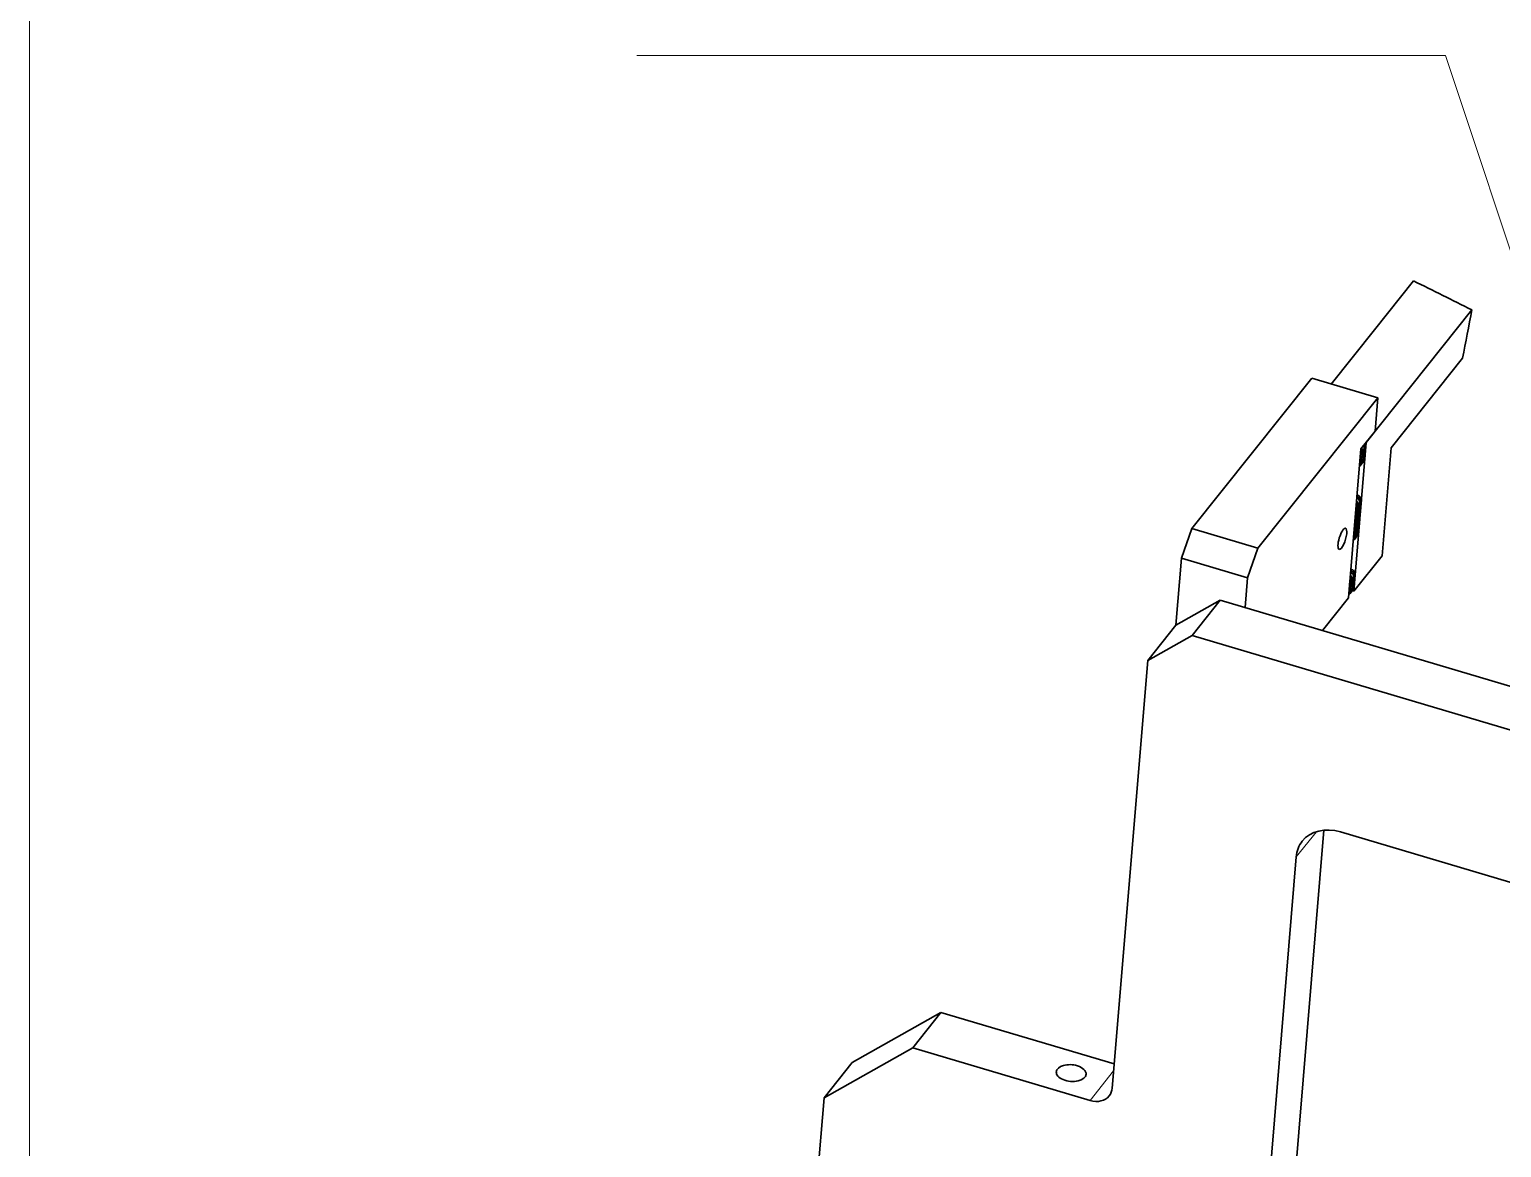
# Model space of a CAD drawing. Header units: millimetres. Extents: x -30157 to 38882, y -29543 to -7215.
# Drawn here: x -29857.1 to -29791.6, y -29374.7 to -29325 of the extents above; entities that cross this region are included whole.
import ezdxf

# ---------------------------------------------------------------- set-up
doc = ezdxf.new("R2010")
doc.units = ezdxf.units.MM
doc.header["$LTSCALE"] = 0.5
doc.layers.add('标注线', color=3, linetype='Continuous', lineweight=18)
doc.styles.add('DIM', font='romans.shx', dxfattribs={"width": 0.8, "bigfont": 'bigfont.shx'})
doc.dimstyles.new('DEH 1-1', dxfattribs={"dimtxt": 3.5, "dimasz": 2.5, "dimexe": 1, "dimexo": 0.625, "dimgap": 1.2, "dimtad": 1, "dimtoh": 1, "dimdsep": 46, "dimtxsty": 'DIM', "dimblk": 'OPEN', "dimcen": 0, "dimclrd": 8, "dimclre": 8, "dimclrt": 2, "dimazin": 2, "dimtfac": 0.5, "dimtmove": 0, "dimatfit": 3, "dimldrblk": 'OPEN', "dimfxl": 1, "dimtolj": 2, "dimlwd": 18, "dimlwe": 18, "dimarcsym": 0})

# ---------------------------------------------------------------- blocks, each defined once
blk = doc.blocks.new('_Open')
at = {"color": 0, "linetype": 'ByBlock', "lineweight": -2}
for p, q in [((-1, 0.167), (0, 0)), ((-1, -0.167), (0, 0)), ((0, 0), (-1, 0))]:
    blk.add_line(p, q, dxfattribs=at)

msp = doc.modelspace()

# ---------------------------------------------------------------- linework, layer by layer
at = {"color": 7, "lineweight": 35, "ltscale": 0.347305}
msp.add_line((-29795.534, -29336.143), (-29797.267, -29338.315), dxfattribs=at)
at = {"color": 7, "lineweight": 35}
for p, q in [((-29792.934, -29337.434), (-29797.636, -29343.328)), ((-29793.351, -29339.588), (-29796.531, -29343.574)), ((-29800.055, -29340.476), (-29805.391, -29347.165)), ((-29797.12, -29341.347), (-29802.456, -29348.036)), ((-29798.184, -29349.944), (-29797.636, -29343.328)), ((-29798.42, -29350.239), (-29797.871, -29343.623)), ((-29796.531, -29343.574), (-29796.929, -29348.371)), ((-29804.127, -29350.35), (-29759.378, -29363.63)), ((-29805.383, -29351.924), (-29760.634, -29365.203)), ((-29807.354, -29353.034), (-29808.932, -29372.057)), ((-29800.933, -29377.569), (-29799.525, -29360.584)), ((-29798.777, -29360.664), (-29775.42, -29367.595)), ((-29802.189, -29379.142), (-29800.748, -29361.774)), ((-29816.55, -29368.697), (-29820.494, -29370.917)), ((-29808.843, -29370.984), (-29816.55, -29368.697)), ((-29817.806, -29370.271), (-29821.749, -29372.49)), ((-29809.918, -29372.612), (-29817.806, -29370.271)), ((-29821.749, -29372.49), (-29822.092, -29376.626))]:
    msp.add_line(p, q, dxfattribs=at)
at = {"color": 7, "lineweight": 35, "ltscale": 0.386388}
msp.add_line((-29797.267, -29338.315), (-29799.195, -29340.732), dxfattribs=at)
at = {"color": 7, "lineweight": 35, "ltscale": 0.382715}
msp.add_line((-29797.12, -29341.347), (-29800.055, -29340.476), dxfattribs=at)
at = {"color": 7, "lineweight": 35, "ltscale": 0.186729}
for p, q in [((-29797.243, -29342.836), (-29797.12, -29341.347)), ((-29797.848, -29345.892), (-29797.972, -29347.38)), ((-29798.005, -29346.088), (-29798.129, -29347.577)), ((-29798.129, -29347.577), (-29798.005, -29346.088)), ((-29798.05, -29347.479), (-29797.927, -29345.99)), ((-29798.05, -29347.479), (-29797.927, -29345.99))]:
    msp.add_line(p, q, dxfattribs=at)
at = {"color": 7, "lineweight": 35, "ltscale": 0.125823}
msp.add_line((-29797.243, -29342.836), (-29797.871, -29343.623), dxfattribs=at)
at = {"color": 7, "lineweight": 35, "ltscale": 0.072618}
for p, q in [((-29797.885, -29343.788), (-29797.933, -29344.367)), ((-29797.806, -29343.69), (-29797.854, -29344.269)), ((-29797.854, -29344.269), (-29797.806, -29343.69)), ((-29797.776, -29344.17), (-29797.728, -29343.592)), ((-29797.776, -29344.17), (-29797.728, -29343.592)), ((-29797.737, -29344.121), (-29797.689, -29343.542)), ((-29797.737, -29344.121), (-29797.689, -29343.542)), ((-29797.65, -29343.493), (-29797.698, -29344.072)), ((-29798.21, -29349.828), (-29798.162, -29349.249)), ((-29798.21, -29349.828), (-29798.162, -29349.249)), ((-29798.123, -29349.2), (-29798.171, -29349.779)), ((-29798.358, -29349.495), (-29798.406, -29350.074)), ((-29798.28, -29349.397), (-29798.328, -29349.976)), ((-29798.328, -29349.976), (-29798.28, -29349.397)), ((-29798.249, -29349.877), (-29798.201, -29349.298)), ((-29798.249, -29349.877), (-29798.201, -29349.298))]:
    msp.add_line(p, q, dxfattribs=at)
at = {"color": 7, "lineweight": 13, "ltscale": 0.015731}
for p, q in [((-29797.885, -29343.788), (-29797.806, -29343.69)), ((-29797.933, -29344.367), (-29797.854, -29344.269)), ((-29798.207, -29347.676), (-29798.129, -29347.577))]:
    msp.add_line(p, q, dxfattribs=at)
at = {"color": 7, "lineweight": 13, "ltscale": 0.015726}
for p, q in [((-29797.806, -29343.69), (-29797.728, -29343.592)), ((-29797.854, -29344.269), (-29797.776, -29344.17)), ((-29798.084, -29346.187), (-29798.005, -29346.088)), ((-29798.005, -29346.088), (-29797.927, -29345.99)), ((-29798.129, -29347.577), (-29798.05, -29347.479)), ((-29798.358, -29349.495), (-29798.28, -29349.397)), ((-29798.328, -29349.976), (-29798.249, -29349.877)), ((-29798.28, -29349.397), (-29798.201, -29349.298)), ((-29798.406, -29350.074), (-29798.328, -29349.976))]:
    msp.add_line(p, q, dxfattribs=at)
at = {"color": 7, "lineweight": 13, "ltscale": 0.007865}
for p, q in [((-29797.728, -29343.592), (-29797.689, -29343.542)), ((-29797.888, -29345.941), (-29797.848, -29345.892)), ((-29798.162, -29349.249), (-29798.123, -29349.2)), ((-29798.21, -29349.828), (-29798.171, -29349.779))]:
    msp.add_line(p, q, dxfattribs=at)
at = {"color": 7, "lineweight": 13, "ltscale": 0.007866}
for p, q in [((-29797.689, -29343.542), (-29797.65, -29343.493)), ((-29797.927, -29345.99), (-29797.888, -29345.941)), ((-29798.201, -29349.298), (-29798.162, -29349.249)), ((-29798.249, -29349.877), (-29798.21, -29349.828))]:
    msp.add_line(p, q, dxfattribs=at)
at = {"color": 7, "lineweight": 35, "ltscale": 0.01097}
msp.add_line((-29797.936, -29344.408), (-29797.882, -29344.339), dxfattribs=at)
at = {"color": 7, "lineweight": 35, "ltscale": 0.015731}
for p, q in [((-29797.882, -29344.339), (-29797.803, -29344.241)), ((-29798.156, -29347.647), (-29798.077, -29347.549))]:
    msp.add_line(p, q, dxfattribs=at)
at = {"color": 7, "lineweight": 35, "ltscale": 0.007865}
for p, q in [((-29797.803, -29344.241), (-29797.764, -29344.192)), ((-29798.038, -29347.5), (-29797.999, -29347.451)), ((-29798.237, -29349.898), (-29798.198, -29349.849))]:
    msp.add_line(p, q, dxfattribs=at)
at = {"color": 7, "lineweight": 13, "ltscale": 0.007861}
for p, q in [((-29797.776, -29344.17), (-29797.737, -29344.121)), ((-29798.05, -29347.479), (-29798.011, -29347.43))]:
    msp.add_line(p, q, dxfattribs=at)
at = {"color": 7, "lineweight": 35, "ltscale": 0.007861}
for p, q in [((-29797.764, -29344.192), (-29797.725, -29344.142)), ((-29798.077, -29347.549), (-29798.038, -29347.5)), ((-29798.276, -29349.948), (-29798.237, -29349.898))]:
    msp.add_line(p, q, dxfattribs=at)
at = {"color": 7, "lineweight": 13, "ltscale": 0.00787}
for p, q in [((-29797.737, -29344.121), (-29797.698, -29344.072)), ((-29798.011, -29347.43), (-29797.972, -29347.38))]:
    msp.add_line(p, q, dxfattribs=at)
at = {"color": 7, "lineweight": 13, "ltscale": 0.005138}
for p, q in [((-29798.044, -29345.704), (-29798.018, -29345.672)), ((-29798.318, -29349.012), (-29798.292, -29348.98))]:
    msp.add_line(p, q, dxfattribs=at)
at = {"color": 7, "lineweight": 35, "ltscale": 0.002924}
msp.add_line((-29798.018, -29345.672), (-29798.041, -29345.665), dxfattribs=at)
at = {"color": 7, "lineweight": 35, "ltscale": 0.186735}
for p, q in [((-29798.011, -29347.43), (-29797.888, -29345.941)), ((-29798.011, -29347.43), (-29797.888, -29345.941)), ((-29798.084, -29346.187), (-29798.207, -29347.676))]:
    msp.add_line(p, q, dxfattribs=at)
at = {"color": 7, "lineweight": 35, "ltscale": 0.174633}
msp.add_line((-29805.852, -29348.483), (-29805.391, -29347.165), dxfattribs=at)
at = {"color": 7, "lineweight": 35, "ltscale": 0.382719}
msp.add_line((-29805.391, -29347.165), (-29802.456, -29348.036), dxfattribs=at)
at = {"color": 7, "lineweight": 35, "ltscale": 0.010967}
for p, q in [((-29798.211, -29347.716), (-29798.156, -29347.647)), ((-29798.409, -29350.115), (-29798.355, -29350.046))]:
    msp.add_line(p, q, dxfattribs=at)
at = {"color": 7, "lineweight": 35, "ltscale": 0.373378}
msp.add_line((-29806.099, -29351.46), (-29805.852, -29348.483), dxfattribs=at)
at = {"color": 7, "lineweight": 35, "ltscale": 0.382714}
msp.add_line((-29805.852, -29348.483), (-29802.917, -29349.354), dxfattribs=at)
at = {"color": 7, "lineweight": 35, "ltscale": 0.174635}
msp.add_line((-29802.917, -29349.354), (-29802.456, -29348.036), dxfattribs=at)
at = {"color": 7, "lineweight": 35, "ltscale": 0.251646}
msp.add_line((-29798.184, -29349.944), (-29796.929, -29348.371), dxfattribs=at)
at = {"color": 7, "lineweight": 35, "ltscale": 0.002929}
msp.add_line((-29798.315, -29348.973), (-29798.292, -29348.98), dxfattribs=at)
at = {"color": 7, "lineweight": 35, "ltscale": 0.165899}
msp.add_line((-29803.026, -29350.677), (-29802.917, -29349.354), dxfattribs=at)
at = {"color": 7, "lineweight": 35, "ltscale": 0.282818}
for p, q in [((-29804.127, -29350.35), (-29806.099, -29351.46)), ((-29805.383, -29351.924), (-29807.354, -29353.034))]:
    msp.add_line(p, q, dxfattribs=at)
at = {"color": 7, "lineweight": 35, "ltscale": 0.251649}
for p, q in [((-29804.127, -29350.35), (-29805.383, -29351.924)), ((-29806.099, -29351.46), (-29807.354, -29353.034)), ((-29816.55, -29368.697), (-29817.806, -29370.271)), ((-29820.494, -29370.917), (-29821.749, -29372.49))]:
    msp.add_line(p, q, dxfattribs=at)
at = {"color": 7, "lineweight": 35, "ltscale": 0.233331}
msp.add_line((-29799.584, -29351.699), (-29798.42, -29350.239), dxfattribs=at)
at = {"color": 7, "lineweight": 35, "ltscale": 0.015726}
msp.add_line((-29798.355, -29350.046), (-29798.276, -29349.948), dxfattribs=at)
at = {"color": 7, "lineweight": 35, "ltscale": 0.009422}
msp.add_line((-29798.184, -29349.944), (-29798.257, -29349.923), dxfattribs=at)
at = {"color": 7, "lineweight": 13, "ltscale": 0.179629}
msp.add_line((-29799.852, -29360.65), (-29800.748, -29361.774), dxfattribs=at)
at = {"color": 7, "lineweight": 13, "ltscale": 0.210226}
msp.add_line((-29808.869, -29371.297), (-29809.918, -29372.612), dxfattribs=at)
at = {"color": 7, "lineweight": 35}
for points in [[(-29797.806, -29343.69), (-29797.809, -29343.648), (-29797.836, -29343.578)], [(-29797.728, -29343.592), (-29797.73, -29343.55), (-29797.757, -29343.48)], [(-29797.728, -29343.592), (-29797.73, -29343.55), (-29797.757, -29343.48)], [(-29797.689, -29343.542), (-29797.691, -29343.501), (-29797.718, -29343.431)], [(-29797.689, -29343.542), (-29797.691, -29343.501), (-29797.718, -29343.431)], [(-29797.65, -29343.493), (-29797.652, -29343.448), (-29797.679, -29343.382)], [(-29798.005, -29346.088), (-29798.007, -29346.047), (-29798.02, -29346.004), (-29798.063, -29345.939)], [(-29797.927, -29345.99), (-29797.929, -29345.948), (-29797.942, -29345.906), (-29797.965, -29345.865), (-29797.996, -29345.829), (-29798.051, -29345.789)], [(-29797.927, -29345.99), (-29797.929, -29345.948), (-29797.942, -29345.906), (-29797.965, -29345.865), (-29797.996, -29345.829), (-29798.051, -29345.789)], [(-29797.888, -29345.941), (-29797.89, -29345.899), (-29797.903, -29345.857), (-29797.925, -29345.816), (-29797.957, -29345.78), (-29797.995, -29345.75), (-29798.046, -29345.725)], [(-29797.888, -29345.941), (-29797.89, -29345.899), (-29797.903, -29345.857), (-29797.925, -29345.816), (-29797.957, -29345.78), (-29797.995, -29345.75), (-29798.046, -29345.725)], [(-29797.848, -29345.892), (-29797.853, -29345.837), (-29797.875, -29345.784), (-29797.913, -29345.736), (-29797.962, -29345.697), (-29798.018, -29345.672)], [(-29798.28, -29349.397), (-29798.282, -29349.355), (-29798.295, -29349.313), (-29798.338, -29349.247)], [(-29798.201, -29349.298), (-29798.203, -29349.257), (-29798.216, -29349.214), (-29798.239, -29349.174), (-29798.271, -29349.137), (-29798.325, -29349.098)], [(-29798.201, -29349.298), (-29798.203, -29349.257), (-29798.216, -29349.214), (-29798.239, -29349.174), (-29798.271, -29349.137), (-29798.325, -29349.098)], [(-29798.162, -29349.249), (-29798.164, -29349.208), (-29798.177, -29349.165), (-29798.2, -29349.125), (-29798.231, -29349.088), (-29798.27, -29349.058), (-29798.32, -29349.033)], [(-29798.162, -29349.249), (-29798.164, -29349.208), (-29798.177, -29349.165), (-29798.2, -29349.125), (-29798.231, -29349.088), (-29798.27, -29349.058), (-29798.32, -29349.033)], [(-29798.123, -29349.2), (-29798.128, -29349.145), (-29798.15, -29349.093), (-29798.187, -29349.044), (-29798.236, -29349.005), (-29798.292, -29348.98)]]:
    msp.add_lwpolyline(points, dxfattribs=at)
for centre, radius, start, end in [((-30456.738, -30671.921), 1490.467, 63.553216, 63.664822), ((-30215.294, -29256.673), 430.012, 348.88261, 349.17493), ((-29797.983, -29344.26), 0.129, 321.94345, 355.92873), ((-29797.905, -29344.161), 0.129, 321.94345, 355.92873), ((-29797.905, -29344.161), 0.129, 321.94345, 355.92873), ((-29797.865, -29344.112), 0.129, 321.94345, 355.92873), ((-29797.866, -29344.112), 0.129, 321.98743, 355.92562), ((-29797.826, -29344.063), 0.129, 321.94345, 355.92873), ((-29798.258, -29347.568), 0.129, 321.98743, 355.92562), ((-29798.179, -29347.47), 0.129, 321.98743, 355.92562), ((-29798.179, -29347.47), 0.129, 321.98743, 355.92562), ((-29798.14, -29347.42), 0.129, 321.98743, 355.92562), ((-29798.14, -29347.42), 0.129, 321.98743, 355.92562), ((-29798.101, -29347.371), 0.129, 321.94345, 355.92873), ((-29798.378, -29349.868), 0.129, 321.98743, 355.92562), ((-29798.378, -29349.868), 0.129, 321.98743, 355.92562), ((-29798.339, -29349.819), 0.129, 321.98743, 355.92562), ((-29798.339, -29349.819), 0.129, 321.98743, 355.92562), ((-29798.299, -29349.77), 0.129, 321.94345, 355.92873), ((-29798.456, -29349.966), 0.129, 321.98743, 355.92562)]:
    msp.add_arc(centre, radius, start, end, dxfattribs=at)
for centre, major_axis, ratio, start_param, end_param in [((-29797.99, -29343.635), (0.156, -0.125), 0.777309, 0.480459, 1.131647), ((-29798.038, -29344.214), (0.156, -0.125), 0.777309, 6.283152, 6.763644), ((-29798.189, -29346.034), (0.156, -0.125), 0.777309, 0.480459, 1.374559), ((-29798.695, -29347.62), (-0.14, -0.471), 0.29077, 3.141593, 6.283185), ((-29798.695, -29347.62), (-0.14, -0.471), 0.29077, 1.122521, 3.141593), ((-29798.695, -29347.62), (-0.14, -0.471), 0.29077, 6.283185, 7.405706), ((-29798.312, -29347.523), (0.156, -0.125), 0.777309, 6.283152, 6.763644), ((-29798.463, -29349.342), (0.156, -0.125), 0.777309, 0.480459, 1.374559), ((-29798.511, -29349.921), (0.156, -0.125), 0.777309, 6.283152, 6.763644), ((-29798.914, -29362.318), (-1.563, 1.247), 0.777309, 5.192848, 6.283152), ((-29798.914, -29362.318), (-1.563, 1.247), 0.777309, 6.283152, 6.763644), ((-29810.757, -29371.389), (0.662, -0.055), 0.557892, 3.141533, 6.283126), ((-29810.757, -29371.389), (0.662, -0.055), 0.557892, 1.18904, 3.141533), ((-29810.757, -29371.389), (0.662, -0.055), 0.557892, 6.283126, 7.472226), ((-29809.849, -29371.784), (0.782, -0.624), 0.777309, 6.283152, 6.763644), ((-29809.849, -29371.784), (0.782, -0.624), 0.777309, 5.192848, 6.283152)]:
    msp.add_ellipse(centre, major_axis=major_axis, ratio=ratio, start_param=start_param, end_param=end_param, dxfattribs=at)
at = {"layer": '标注线'}
msp.add_line((-29857.091, -29445.523), (-29857.091, -29298.687), dxfattribs=at)

# ---------------------------------------------------------------- leaders
msp.add_leader([(-29775.307, -29382.761), (-29794.104, -29326.122), (-29830.08, -29326.122)], dimstyle='DEH 1-1', override={"dimgap": 1.2, "dimtad": 1}, dxfattribs=at)

doc.saveas('drawing.dxf')
